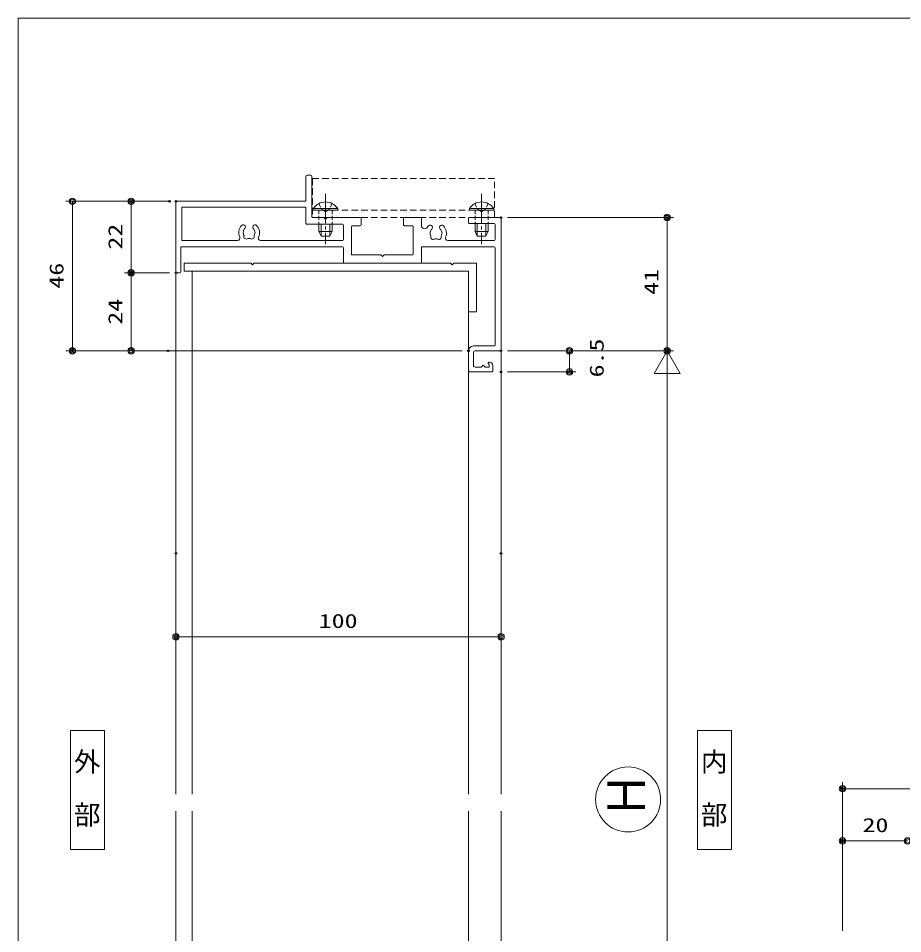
# Model space of a CAD drawing. Units: millimetres on the paper. Extents: x -395 to 395, y -281 to 281.
# Drawn here: x -395.3 to -123.2, y -0.7 to 281 of the extents above; entities that cross this region are included whole.
import ezdxf
from ezdxf.enums import TextEntityAlignment as Align

# ---------------------------------------------------------------- set-up
doc = ezdxf.new("R2010")
doc.units = ezdxf.units.MM
doc.header["$PDMODE"] = 32
doc.header["$PDSIZE"] = 0.5
for name, pattern in [('CHAIN2', [12, 9, -1, 1, -1]), ('DASHED1', [1.8, 1.2, -0.6]), ('DASHED2', [3, 2, -1])]:
    doc.linetypes.add(name, pattern=pattern)
for name, color, linetype, lineweight in [('0-0_USERZ', 3, 'Continuous', 9), ('0-1_F-1', 7, 'Continuous', 9), ('0-2__0-0_', 3, 'Continuous', 9), ('0-5_0', 7, 'Continuous', 9), ('0-7_KATAZAI', 7, 'Continuous', 9), ('0-8_YSS_ZEN', 6, 'Continuous', 9), ('0-9_USER1', 4, 'Continuous', 9), ('0-C__0-7_', 7, 'Continuous', 9), ('0-E_1-3', 3, 'DASHED2', 9), ('0-F_PARTS3', 134, 'Continuous', 9)]:
    doc.layers.add(name, color=color, linetype=linetype, lineweight=lineweight)
doc.layers.add('0-6_Defpoints', color=7, linetype='Continuous')
doc.styles.add('@ＭＳ ゴシック', font='')
doc.styles.add('ＭＳ ゴシック', font='')
doc.styles.get('@ＭＳ ゴシック').set_extended_font_data('@MS Gothic')
doc.styles.get('ＭＳ ゴシック').set_extended_font_data('MS Gothic')

# ---------------------------------------------------------------- blocks, each defined once
blk = doc.blocks.new('図枠')
at = {"layer": '0-1_F-1'}
blk.add_lwpolyline([(790.6, 0), (0, 0), (0, 562), (790.6, 562)], close=True, dxfattribs=at)
blk = doc.blocks.new('DOT1')
at = {"layer": '0-5_0'}
blk.add_line((0, 0), (-1, 0), dxfattribs=at)
for radius in [0.5, 0.325]:
    blk.add_circle((0, 0), radius, dxfattribs=at)
blk = doc.blocks.new('WAKU-U')
at = {"layer": '0-2__0-0_', "color": 7}
for points in [[(-18.5, -35.999), (-18, -36.499), (-18.5, -36.999)], [(-30.004, -53.499), (-29.504, -53.999), (-30.004, -54.499)]]:
    blk.add_lwpolyline(points, dxfattribs=at)
at = {"layer": '0-5_0'}
for p, q in [((-29.704, 0), (10.7, 0)), ((-30.004, -9.7), (-30.004, -0.3)), ((-28.204, -2.1), (-28.204, -9.7)), ((-23.3, -1.8), (-27.904, -1.8)), ((-23, -16.417), (-23, -2.1)), ((9.2, -1.8), (-20.7, -1.8)), ((9.5, -8.5), (9.5, -2.1)), ((11, -0.3), (11, -8)), ((15.5, -2.5), (17.2, -2.5)), ((17.5, -2.8), (17.5, -9.5)), ((14.5, -3.75), (14.5, -3.5)), ((15.069, -3.778), (14.931, -3.922)), ((15.25, -3.7), (16, -3.7)), ((-28.504, -10), (-29.704, -10)), ((17, -10), (11, -10)), ((11.5, -8.5), (15.5, -8.5)), ((-27.318, -18.8), (-27.308, -18.8)), ((-27.318, -21.2), (-27.308, -21.2)), ((-30.004, -29.7), (-30.004, -24.798)), ((-29.704, -24.498), (-27.565, -24.498)), ((-16, -24.798), (-16, -48.2)), ((-27.504, -27.298), (-27.504, -29.7)), ((-18.8, -26.998), (-27.204, -26.998)), ((-18.5, -35.999), (-18.5, -27.298)), ((-27.804, -30), (-29.704, -30)), ((-18.5, -45.7), (-18.5, -36.999)), ((-30.004, -53.499), (-30.004, -43.3)), ((-29.704, -43), (-27.804, -43)), ((-27.504, -43.3), (-27.504, -45.7)), ((-27.204, -46), (-18.8, -46)), ((-28.004, -48.8), (-28.004, -59.7)), ((-23.3, -48.5), (-27.704, -48.5)), ((-23, -73.976), (-23, -48.8)), ((-21, -48.8), (-21, -63.5)), ((-16.3, -48.5), (-20.7, -48.5)), ((-30.004, -57.9), (-30.004, -54.499)), ((-43.004, -59.7), (-43.004, -58.5)), ((-42.704, -58.2), (-30.304, -58.2)), ((-25.174, -75.711), (-25.289, -75.658)), ((-27.448, -76.3), (-27.438, -76.3)), ((-27.448, -78.7), (-27.438, -78.7)), ((-13.3, -100), (-34.704, -100)), ((-13, -98.8), (-13, -99.7))]:
    blk.add_line(p, q, dxfattribs=at)
for points in [[(-21, -2.1), (-21, -24.498), (-16.3, -24.498)], [(16, -8), (16, -6.1), (15.4, -5.5), (16, -4.9), (16, -3.7)], [(-25.044, -18.211), (-25.159, -18.158), (-25.553, -18.227)], [(-35.004, -99.7), (-35.004, -60), (-42.704, -60)], [(-28.304, -60), (-33.204, -60), (-33.204, -98.2), (-23, -98.2), (-23, -81.024)], [(-21, -63.5), (-21, -98.5), (-13.3, -98.5)], [(-25.174, -75.711), (-25.289, -75.658), (-25.683, -75.727)]]:
    blk.add_lwpolyline(points, dxfattribs=at)
for centre, radius, start, end in [((-29.704, -0.3), 0.3, 90, 180), ((10.7, -0.3), 0.3, 360, 90), ((-27.904, -2.1), 0.3, 90, 180), ((-23.3, -2.1), 0.3, 0, 90), ((-20.7, -2.1), 0.3, 90, 180), ((9.2, -2.1), 0.3, 0, 90), ((15.5, -3.5), 1, 90, 180), ((17.2, -2.8), 0.3, 0, 90), ((14.75, -3.75), 0.25, 180, 316.39718), ((15.25, -3.95), 0.25, 90, 136.39718), ((11.5, -8), 0.5, 180, 270), ((15.5, -8), 0.5, 270, 0), ((-29.704, -9.7), 0.3, 180, 270), ((-28.504, -9.7), 0.3, 270, 0), ((11, -8.5), 1.5, 180, 270), ((17, -9.5), 0.5, 270, 0), ((-25.24, -20), 3.2, 66.74202, 133.7398), ((-23.7, -16.417), 0.7, 246.74202, 0), ((-26.968, -18.194), 0.7, 133.7398, 240), ((-26.968, -18.194), 0.7, 240, 313.7398), ((-25.24, -20), 1.8, 100, 133.7398), ((-25.24, -20), 1.8, 59.14685, 83.7398), ((-24.011, -19.14), 0.75, 315.95278, 114.04722), ((-25.24, -20), 1.8, 349.14685, 10.85315), ((-26.968, -21.806), 0.7, 120, 226.2602), ((-25.24, -20), 3.2, 226.2602, 236.39324), ((-26.968, -21.806), 0.7, 46.2602, 120), ((-25.24, -20), 1.8, 226.2602, 260), ((-25.24, -20), 1.8, 260, 300.85315), ((-24.011, -20.86), 0.75, 245.95278, 44.04722), ((-29.704, -24.798), 0.3, 90, 180), ((-27.565, -23.498), 1, 270, 56.39324), ((-16.3, -24.798), 0.3, 0, 90), ((-27.204, -27.298), 0.3, 90, 180), ((-18.8, -27.298), 0.3, 0, 90), ((-29.704, -29.7), 0.3, 180, 270), ((-27.804, -29.7), 0.3, 270, 0), ((-29.704, -43.3), 0.3, 90, 180), ((-27.804, -43.3), 0.3, 0, 90), ((-27.204, -45.7), 0.3, 180, 270), ((-18.8, -45.7), 0.3, 270, 0), ((-27.704, -48.8), 0.3, 90, 180), ((-23.3, -48.8), 0.3, 0, 90), ((-20.7, -48.8), 0.3, 90, 180), ((-16.3, -48.2), 0.3, 270, 0), ((-42.704, -58.5), 0.3, 90, 180), ((-30.304, -57.9), 0.3, 270, 0), ((-42.704, -59.7), 0.3, 180, 270), ((-28.304, -59.7), 0.3, 270, 360), ((-27.098, -75.694), 0.7, 133.7398, 240), ((-25.37, -77.5), 3.2, 64.64629, 133.7398), ((-25.37, -77.5), 1.8, 100, 133.7398), ((-25.37, -77.5), 1.8, 59.14685, 83.7398), ((-24.141, -76.64), 0.75, 315.95278, 114.04722), ((-23.7, -73.976), 0.7, 244.64629, 0), ((-27.098, -79.306), 0.7, 120, 226.2602), ((-27.098, -75.694), 0.7, 240, 313.7398), ((-27.098, -79.306), 0.7, 46.2602, 120), ((-25.37, -77.5), 1.8, 226.2602, 260), ((-24.141, -78.36), 0.75, 245.95278, 44.04722), ((-25.37, -77.5), 1.8, 349.14685, 10.85315), ((-25.37, -77.5), 3.2, 226.2602, 295.35371), ((-25.37, -77.5), 1.8, 260, 300.85315), ((-23.7, -81.024), 0.7, 360, 115.35371), ((-13.3, -98.8), 0.3, 0, 90), ((-34.704, -99.7), 0.3, 180, 270), ((-13.3, -99.7), 0.3, 270, 0)]:
    blk.add_arc(centre, radius, start, end, dxfattribs=at)
blk = doc.blocks.new('ALW1')
at = {"layer": '0-5_0'}
blk.add_line((0, 0), (-1, 0), dxfattribs=at)
blk.add_lwpolyline([(-0.34641, -0.2), (0, 0), (-0.34641, 0.2)], close=True, dxfattribs=at)
blk = doc.blocks.new('AT-UL')
at = {"layer": '0-7_KATAZAI'}
blk.add_lwpolyline([(0, -8), (0.5, -7.5), (0, -7), (0, 0), (15, 0), (15, -2.5), (2.5, -2.5), (2.5, -90), (0, -90), (0, -69.5), (0.5, -69), (0, -68.5), (0, -8), (0.5, -7.5), (0, -7)], dxfattribs=at)
blk = doc.blocks.new('GAIBU_H')
at = {"layer": '0-9_USER1'}
blk.add_lwpolyline([(-5.22, -18.32), (5.22, -18.32), (5.22, 18.32), (-5.22, 18.32)], close=True, dxfattribs=at)
at = {"layer": '0-9_USER1', "style": '@ＭＳ ゴシック'}
blk.add_text('外\u3000部', height=5.99, rotation=270, dxfattribs=at).set_placement((-4.987, 12.92), align=Align.BOTTOM_LEFT)
blk = doc.blocks.new('NAIBU_H')
at = {"layer": '0-9_USER1'}
blk.add_lwpolyline([(-5.22, -18.32), (5.22, -18.32), (5.22, 18.32), (-5.22, 18.32)], close=True, dxfattribs=at)
at = {"layer": '0-9_USER1', "style": '@ＭＳ ゴシック'}
blk.add_text('内\u3000部', height=5.99, rotation=270, dxfattribs=at).set_placement((-4.987, 12.92), align=Align.BOTTOM_LEFT)
blk = doc.blocks.new('U11')
at = {"layer": '0-F_PARTS3'}
for p, q in [((-0.509, 3.75), (0, 3.75)), ((0, 3.75), (0, -3.75)), ((4.3, 2), (6.6, 2)), ((4.3, 1.346), (7.909, 1.346)), ((6.6, 2), (6.6, -2)), ((8, 1.3), (6.6, 2)), ((8, 1.3), (8, -1.3)), ((4.3, -1.346), (7.909, -1.346)), ((4.3, -2), (6.6, -2)), ((8, -1.3), (6.6, -2))]:
    blk.add_line(p, q, dxfattribs=at)
at = {"layer": '0-F_PARTS3', "linetype": 'CHAIN2'}
blk.add_line((-5, 0), (10.5, 0), dxfattribs=at)
at = {"layer": '0-F_PARTS3', "linetype": 'DASHED1'}
for p, q in [((0, 2), (4.3, 2)), ((0, -2), (4.3, -2))]:
    blk.add_line(p, q, dxfattribs=at)
at = {"layer": '0-F_PARTS3'}
blk.add_lwpolyline([(-0.509, 3.75), (-0.509, -3.75), (0, -3.75)], dxfattribs=at)
at = {"layer": '0-F_PARTS3', "linetype": 'DASHED1'}
for points in [[(-2.009, 2.05), (-0.154, 1.145), (0.455, 0)], [(-2.009, -2.05), (-0.154, -1.145), (0.455, 0)]]:
    blk.add_lwpolyline(points, dxfattribs=at)
at = {"layer": '0-F_PARTS3'}
blk.add_arc((2.027, 0), 4.527, 124.06671, 235.93329, dxfattribs=at)
blk = doc.blocks.new('U12')
at = {"layer": '0-F_PARTS3'}
for p, q in [((-0.509, 3.75), (0, 3.75)), ((0, 3.75), (0, -3.75)), ((4.1, 2), (6.6, 2)), ((4.1, 1.346), (7.909, 1.346)), ((6.6, 2), (6.6, -2)), ((8, 1.3), (6.6, 2)), ((8, 1.3), (8, -1.3)), ((4.1, -1.346), (7.909, -1.346)), ((4.1, -2), (6.6, -2)), ((8, -1.3), (6.6, -2))]:
    blk.add_line(p, q, dxfattribs=at)
at = {"layer": '0-F_PARTS3', "linetype": 'CHAIN2'}
blk.add_line((-5, 0), (10.5, 0), dxfattribs=at)
at = {"layer": '0-F_PARTS3', "linetype": 'DASHED1'}
for p, q in [((0, 2), (4.1, 2)), ((0, -2), (4.1, -2))]:
    blk.add_line(p, q, dxfattribs=at)
at = {"layer": '0-F_PARTS3'}
blk.add_lwpolyline([(-0.509, 3.75), (-0.509, -3.75), (0, -3.75)], dxfattribs=at)
at = {"layer": '0-F_PARTS3', "linetype": 'DASHED1'}
for points in [[(-2.009, 2.05), (-0.154, 1.145), (0.455, 0)], [(-2.009, -2.05), (-0.154, -1.145), (0.455, 0)]]:
    blk.add_lwpolyline(points, dxfattribs=at)
at = {"layer": '0-F_PARTS3'}
blk.add_arc((2.027, 0), 4.527, 124.06671, 235.93329, dxfattribs=at)
blk = doc.blocks.new('A$C0AB24780')
at = {"layer": '0-E_1-3'}
blk.add_line((-2.3, -1.799), (-2.3, -57.799), dxfattribs=at)
blk.add_lwpolyline([(0, -57.799), (0, -1.799), (-12, -1.799), (-12, -57.799)], close=True, dxfattribs=at)
at = {"layer": '0-F_PARTS3'}
for name, p in [('U12', (-2.3, -5.799)), ('U11', (-2.3, -53.799))]:
    blk.add_blockref(name, p, dxfattribs=at)

msp = doc.modelspace()

# ---------------------------------------------------------------- linework, layer by layer
at = {"layer": '0-0_USERZ'}
for p, q in [((-350.805, 224.681), (-380.678, 224.681)), ((-378.678, 222.681), (-378.678, 180.677)), ((-348.805, 224.681), (-362.59, 224.681)), ((-360.59, 204.677), (-360.59, 222.681)), ((-244.805, 219.681), (-193.708, 219.681)), ((-195.708, 180.677), (-195.708, 217.681)), ((-346.805, 202.977), (-346.805, 42.231)), ((-348.805, 202.677), (-362.59, 202.677)), ((-348.805, 202.677), (-362.59, 202.677)), ((-360.59, 180.677), (-360.59, 200.677)), ((-351.262, 178.677), (-380.678, 178.677)), ((-258.805, 178.677), (-362.59, 178.677)), ((-246.805, 178.977), (-246.805, 42.231)), ((-244.805, 178.677), (-193.708, 178.677)), ((-244.805, 178.677), (-223.771, 178.677)), ((-225.771, 176.677), (-225.771, 174.177)), ((-244.805, 172.177), (-223.771, 172.177)), ((-346.805, 114.359), (-346.805, 88.673)), ((-246.805, 114.359), (-246.805, 88.673)), ((-248.805, 90.673), (-344.805, 90.673)), ((-141.752, 0.197), (-141.752, 45.947)), ((-96.752, 43.947), (-139.752, 43.947)), ((-346.805, -162.421), (-346.805, 37.058)), ((-246.805, -97.421), (-246.805, 37.058)), ((-141.752, 0.197), (-141.752, 29.848)), ((-123.748, 27.848), (-139.752, 27.848))]:
    msp.add_line(p, q, dxfattribs=at)
for points in [[(-256.805, 42.231), (-256.805, 203.177), (-341.805, 203.177), (-341.805, 42.231)], [(-256.805, 37.058), (-256.805, -129.921), (-341.805, -129.921), (-341.805, 37.058)]]:
    msp.add_lwpolyline(points, dxfattribs=at)
at = {"layer": '0-6_Defpoints'}
for p in [(-360.59, 224.681), (-348.805, 224.681), (-346.805, 224.681), (-246.805, 219.681), (-195.708, 219.681), (-360.59, 202.677), (-346.805, 202.677), (-378.678, 178.677), (-349.262, 178.677), (-256.805, 178.677), (-246.805, 178.677), (-246.805, 178.677), (-195.708, 178.677), (-246.805, 172.177), (-225.771, 172.177), (-346.805, 116.359), (-246.805, 116.359), (-346.805, 90.673), (-141.752, 43.947), (-141.752, 27.848)]:
    msp.add_point(p, dxfattribs=at)
at = {"layer": '0-8_YSS_ZEN'}
for p, q in [((-244.805, 178.677), (-193.708, 178.677)), ((-195.708, -77.421), (-195.708, 158.677))]:
    msp.add_line(p, q, dxfattribs=at)
at = {"layer": '0-C__0-7_'}
msp.add_circle((-207.712, 40.628), 10, dxfattribs=at)

# ---------------------------------------------------------------- block references
at = {"layer": '0-0_USERZ'}
msp.add_blockref('図枠', (-395.3, -281), dxfattribs=at)
at = {"layer": '0-0_USERZ', "rotation": 270}
for name, p in [('A$C0AB24780', (-247.005, 219.681)), ('AT-UL', (-254.305, 205.677))]:
    msp.add_blockref(name, p, dxfattribs=at)
at = {"layer": '0-0_USERZ', "xscale": 2, "yscale": 2}
for p, rotation in [((-378.678, 224.681), 90), ((-360.59, 224.681), 90), ((-195.708, 219.681), 90), ((-360.59, 202.677), 270), ((-360.59, 202.677), 90), ((-378.678, 178.677), 270), ((-360.59, 178.677), 270), ((-195.708, 178.677), 270), ((-225.771, 178.677), 90), ((-225.771, 172.177), 270), ((-346.805, 90.673), 180), ((-141.752, 43.947), 180), ((-141.752, 27.848), 180)]:
    msp.add_blockref('DOT1', p, dxfattribs=dict(at, rotation=rotation))
for p in [(-246.805, 90.673), (-121.748, 27.848)]:
    msp.add_blockref('DOT1', p, dxfattribs=at)
at = {"layer": '0-7_KATAZAI', "rotation": 270}
msp.add_blockref('WAKU-U', (-246.805, 189.677), dxfattribs=at)
at = {"layer": '0-8_YSS_ZEN', "xscale": 20, "yscale": 20, "rotation": 90}
msp.add_blockref('ALW1', (-195.708, 178.677), dxfattribs=at)
at = {"layer": '0-9_USER1'}
for name, p in [('GAIBU_H', (-373.998, 43.506)), ('NAIBU_H', (-181.158, 43.506))]:
    msp.add_blockref(name, p, dxfattribs=at)

# ---------------------------------------------------------------- texts
at = {"layer": '0-0_USERZ', "style": 'ＭＳ ゴシック', "width": 1.35}
for s, p in [('22', (-362.007, 209.822)), ('46', (-380.096, 197.822)), ('41', (-197.125, 195.901)), ('24', (-362.007, 186.724)), ('6.5', (-213.923, 170.509))]:
    msp.add_text(s, height=4.333, rotation=90, dxfattribs=at).set_placement(p, align=Align.BOTTOM_LEFT)
for s, p in [('100', (-302.88, 92.09)), ('20', (-135.607, 29.265))]:
    msp.add_text(s, height=4.333, dxfattribs=at).set_placement(p, align=Align.BOTTOM_LEFT)
at = {"layer": '0-C__0-7_', "style": 'ＭＳ ゴシック', "width": 0.9}
msp.add_text('Ｈ', height=11.55, rotation=90, dxfattribs=at).set_placement((-199.104, 34.782), align=Align.BOTTOM_LEFT)

doc.saveas('drawing.dxf')
